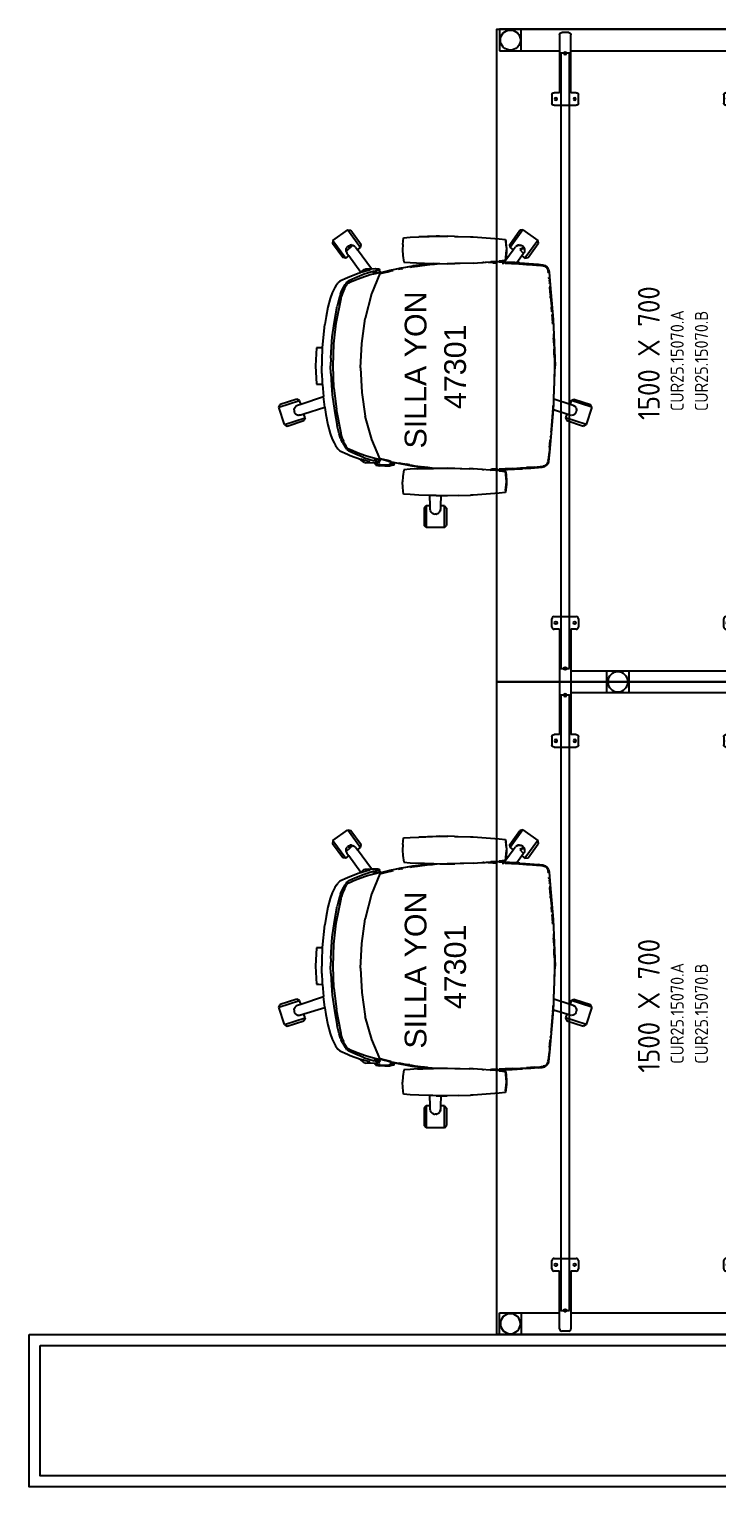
# Model space of a CAD drawing. Header units: millimetres. Extents: x 151130 to 215929, y 2134 to 34533.
# Drawn here: x 168030 to 169613, y 25683 to 29033 of the extents above; entities that cross this region are included whole.
import ezdxf

# ---------------------------------------------------------------- set-up
doc = ezdxf.new("R2010")
doc.units = ezdxf.units.MM
for name, color, linetype in [('2D', 7, 'Continuous'), ('MUEBLES', 8, 'Continuous'), ('OH CUBIERTA', 3, 'Continuous'), ('OH TEXTO', 1, 'Continuous'), ('OH!-Furniture', 7, 'Continuous'), ('OH!_LAM- A', 4, 'Continuous'), ('OH-_LAM-B', 6, 'Continuous')]:
    doc.layers.add(name, color=color, linetype=linetype)
doc.styles.add('Arial', font='arial.ttf')
doc.styles.get("Standard").update_dxf_attribs({"font": 'isocp2.shx'})

# ---------------------------------------------------------------- blocks, each defined once
blk = doc.blocks.new('CUR25.15070')
at = {"layer": 'OH CUBIERTA'}
blk.add_lwpolyline([(0, 0), (0, 700), (1500, 700), (1500, 0)], close=True, dxfattribs=at)
at = {"layer": 'OH TEXTO', "insert": (601.8, 375.8), "char_height": 50, "attachment_point": 1}
blk.add_mtext_dynamic_manual_height_columns('1500 X 700', width=453.826, gutter_width=12.5, heights=[0], dxfattribs=at)
at = {"layer": 'OH!_LAM- A', "insert": (622.3, 300.7), "char_height": 50, "width": 489.761, "attachment_point": 1}
blk.add_mtext('{\\H0.6x;CUR25.15070.A}', dxfattribs=at)
at = {"layer": 'OH-_LAM-B', "insert": (622.3, 245), "char_height": 50, "width": 489.761, "attachment_point": 1}
blk.add_mtext('{\\H0.6x;CUR25.15070.B}', dxfattribs=at)
blk = doc.blocks.new('SP.LI.5LTD.140')
at = {"layer": '2D'}
for p, q in [((5, -697), (5, 697)), ((5, 697), (55, 697)), ((55, 697), (55, 559)), ((55, 647), (5, 647)), ((151, 559), (151, 571.5)), ((156, 576.5), (175, 576.5)), ((180, 571.5), (180, 520.5)), ((13, 538), (13, 554)), ((18, 559), (151, 559)), ((151, 533), (18, 533)), ((55, 533), (55, 164)), ((151, 520.5), (151, 533)), ((175, 515.5), (156, 515.5)), ((151, 164), (151, 176.5)), ((156, 181.5), (175, 181.5)), ((180, 176.5), (180, 125.5)), ((13, 143), (13, 159)), ((18, 164), (151, 164)), ((151, 138), (18, 138)), ((55, 138), (55, -138)), ((151, 125.5), (151, 138)), ((175, 120.5), (156, 120.5)), ((151, -125.5), (151, -138)), ((175, -120.5), (156, -120.5)), ((180, -176.5), (180, -125.5)), ((13, -143), (13, -159)), ((151, -138), (18, -138)), ((18, -164), (151, -164)), ((55, -164), (55, -533)), ((151, -164), (151, -176.5)), ((156, -181.5), (175, -181.5)), ((151, -533), (18, -533)), ((151, -520.5), (151, -533)), ((175, -515.5), (156, -515.5)), ((180, -571.5), (180, -520.5)), ((13, -538), (13, -554)), ((18, -559), (151, -559)), ((55, -559), (55, -697)), ((151, -559), (151, -571.5)), ((156, -576.5), (175, -576.5)), ((55, -647), (5, -647)), ((55, -697), (5, -697))]:
    blk.add_line(p, q, dxfattribs=at)
at = {"layer": '2D', "extrusion": (0, 0, -1)}
for centre, major_axis, start_param, end_param in [((30, 672), (-16.26, 16.26), 0.7853982, 7.0685835), ((156, -125.5), (-3.54, 3.54), 5.4977871, 7.0685835), ((165.5, -129.25), (2.12, 2.12), 2.3561945, 8.6393798), ((175, -125.5), (3.54, 3.54), -0.7853982, 0.7853982), ((18, -143), (-3.54, 3.54), 5.4977871, 7.0685835), ((18, -159), (3.54, 3.54), 2.3561945, 3.9269908), ((60.5, -151), (2.12, 2.12), 2.3561945, 8.6393798), ((156, -176.5), (3.54, 3.54), 2.3561945, 3.9269908), ((165.5, -172.75), (2.12, 2.12), 2.3561945, 8.6393798), ((175, -176.5), (-3.54, 3.54), 2.3561945, 3.9269908), ((18, -538), (-3.54, 3.54), 5.4977871, 7.0685835), ((156, -520.5), (-3.54, 3.54), 5.4977871, 7.0685835), ((165.5, -524.25), (2.12, 2.12), 2.3561945, 8.6393798), ((175, -520.5), (3.54, 3.54), -0.7853982, 0.7853982), ((18, -554), (3.54, 3.54), 2.3561945, 3.9269908), ((60.5, -546), (2.12, 2.12), 2.3561945, 8.6393798), ((165.5, -567.75), (2.12, 2.12), 2.3561945, 8.6393798), ((156, -571.5), (3.54, 3.54), 2.3561945, 3.9269908), ((175, -571.5), (-3.54, 3.54), 2.3561945, 3.9269908), ((30, -672), (16.26, 16.26), -0.7853982, 5.4977871)]:
    blk.add_ellipse(centre, major_axis=major_axis, ratio=1, start_param=start_param, end_param=end_param, dxfattribs=at)
at = {"layer": '2D'}
for centre, major_axis, start_param, end_param in [((156, 571.5), (-3.54, 3.54), -0.7853982, 0.7853982), ((165.5, 567.75), (-2.12, 2.12), -0.7853982, 5.4977871), ((175, 571.5), (3.54, 3.54), 5.4977871, 7.0685835), ((18, 554), (-3.54, 3.54), -0.7853982, 0.7853982), ((18, 538), (3.54, 3.54), 2.3561945, 3.9269908), ((60.5, 546), (-2.12, 2.12), -0.7853982, 5.4977871), ((156, 520.5), (3.54, 3.54), 2.3561945, 3.9269908), ((165.5, 524.25), (-2.12, 2.12), -0.7853982, 5.4977871), ((175, 520.5), (-3.54, 3.54), 2.3561945, 3.9269908), ((156, 176.5), (-3.54, 3.54), -0.7853982, 0.7853982), ((165.5, 172.75), (-2.12, 2.12), -0.7853982, 5.4977871), ((175, 176.5), (3.54, 3.54), 5.4977871, 7.0685835), ((18, 159), (-3.54, 3.54), -0.7853982, 0.7853982), ((18, 143), (3.54, 3.54), 2.3561945, 3.9269908), ((60.5, 151), (-2.12, 2.12), -0.7853982, 5.4977871), ((156, 125.5), (3.54, 3.54), 2.3561945, 3.9269908), ((165.5, 129.25), (-2.12, 2.12), -0.7853982, 5.4977871), ((175, 125.5), (-3.54, 3.54), 2.3561945, 3.9269908)]:
    blk.add_ellipse(centre, major_axis=major_axis, ratio=1, start_param=start_param, end_param=end_param, dxfattribs=at)
blk = doc.blocks.new('SP.LI.5LCD.140R')
at = {"layer": '2D'}
for p, q in [((-150, 571.5), (-150, 520.5)), ((-126, 576.5), (-145, 576.5)), ((-121, 559), (-121, 571.5)), ((121, 559), (121, 571.5)), ((126, 576.5), (145, 576.5)), ((150, 571.5), (150, 520.5)), ((121, 559), (-121, 559)), ((-145, 515.5), (-126, 515.5)), ((121, 533), (-121, 533)), ((-121, 520.5), (-121, 533)), ((-25, 164), (-25, 533)), ((25, 533), (25, 164)), ((121, 520.5), (121, 533)), ((145, 515.5), (126, 515.5)), ((-25, 450), (25, 450)), ((25, 400), (-25, 400)), ((-150, 176.5), (-150, 125.5)), ((-126, 181.5), (-145, 181.5)), ((-121, 164), (-121, 176.5)), ((121, 164), (121, 176.5)), ((126, 181.5), (145, 181.5)), ((150, 176.5), (150, 125.5)), ((121, 164), (-121, 164)), ((121, 138), (-121, 138)), ((-121, 125.5), (-121, 138)), ((-25, -138), (-25, 138)), ((25, 138), (25, -138)), ((121, 125.5), (121, 138)), ((-145, 120.5), (-126, 120.5)), ((145, 120.5), (126, 120.5)), ((-25, 0), (25, 0)), ((-150, -125.5), (-150, -176.5)), ((-126, -120.5), (-145, -120.5)), ((-121, -138), (-121, -125.5)), ((121, -138), (121, -125.5)), ((126, -120.5), (145, -120.5)), ((150, -125.5), (150, -176.5)), ((121, -138), (-121, -138)), ((121, -164), (-121, -164)), ((-121, -176.5), (-121, -164)), ((-25, -533), (-25, -164)), ((25, -164), (25, -533)), ((121, -176.5), (121, -164)), ((-145, -181.5), (-126, -181.5)), ((145, -181.5), (126, -181.5)), ((25, -400), (-25, -400)), ((-25, -450), (25, -450)), ((-150, -520.5), (-150, -571.5)), ((-126, -515.5), (-145, -515.5)), ((-121, -533), (-121, -520.5)), ((121, -533), (-121, -533)), ((121, -533), (121, -520.5)), ((126, -515.5), (145, -515.5)), ((150, -520.5), (150, -571.5)), ((121, -559), (-121, -559)), ((-121, -571.5), (-121, -559)), ((121, -571.5), (121, -559)), ((-145, -576.5), (-126, -576.5)), ((145, -576.5), (126, -576.5))]:
    blk.add_line(p, q, dxfattribs=at)
at = {"layer": '2D', "extrusion": (0, 0, -1)}
for centre, major_axis, start_param, end_param in [((-145, 571.5), (-3.54, 3.54), 5.497787, 7.068583), ((-135.5, 567.7), (-2.12, 2.12), 0.785398, 7.068583), ((-126, 571.5), (3.54, 3.54), -0.785398, 0.785398), ((-30.5, 546), (-2.12, 2.12), 0.785398, 7.068583), ((-145, 520.5), (3.54, 3.54), 2.356194, 3.926991), ((-135.5, 524.2), (-2.12, 2.12), 0.785398, 7.068583), ((-126, 520.5), (-3.54, 3.54), 2.356194, 3.926991), ((0, 425), (-16.3, 16.3), 0.785398, 7.068583), ((-145, 176.5), (-3.54, 3.54), 5.497787, 7.068583), ((-135.5, 172.7), (-2.12, 2.12), 0.785398, 7.068583), ((-126, 176.5), (3.54, 3.54), -0.785398, 0.785398), ((-30.5, 151), (-2.12, 2.12), 0.785398, 7.068583), ((-145, 125.5), (3.54, 3.54), 2.356194, 3.926991), ((-135.5, 129.2), (-2.12, 2.12), 0.785398, 7.068583), ((-126, 125.5), (-3.54, 3.54), 2.356194, 3.926991), ((-145, -125.5), (-3.54, 3.54), 5.497787, 7.068583), ((-135.5, -129.3), (-2.12, 2.12), 0.785398, 7.068583), ((-126, -125.5), (3.54, 3.54), -0.785398, 0.785398), ((-30.5, -151), (-2.12, 2.12), 0.785398, 7.068583), ((-145, -176.5), (3.54, 3.54), 2.356194, 3.926991), ((-135.5, -172.8), (-2.12, 2.12), 0.785398, 7.068583), ((-126, -176.5), (-3.54, 3.54), 2.356194, 3.926991), ((-145, -520.5), (-3.54, 3.54), 5.497787, 7.068583), ((-135.5, -524.3), (-2.12, 2.12), 0.785398, 7.068583), ((-126, -520.5), (3.54, 3.54), -0.785398, 0.785398), ((-135.5, -567.8), (-2.12, 2.12), 0.785398, 7.068583), ((-30.5, -546), (-2.12, 2.12), 0.785398, 7.068583), ((-145, -571.5), (3.54, 3.54), 2.356194, 3.926991), ((-126, -571.5), (-3.54, 3.54), 2.356194, 3.926991)]:
    blk.add_ellipse(centre, major_axis=major_axis, ratio=1, start_param=start_param, end_param=end_param, dxfattribs=at)
at = {"layer": '2D'}
for centre, major_axis, start_param, end_param in [((126, 571.5), (-3.54, 3.54), -0.785398, 0.785398), ((135.5, 567.7), (-2.12, 2.12), -0.785398, 5.497787), ((145, 571.5), (3.54, 3.54), 5.497787, 7.068583), ((30.5, 546), (-2.12, 2.12), -0.785398, 5.497787), ((126, 520.5), (3.54, 3.54), 2.356194, 3.926991), ((135.5, 524.2), (-2.12, 2.12), -0.785398, 5.497787), ((145, 520.5), (-3.54, 3.54), 2.356194, 3.926991), ((126, 176.5), (-3.54, 3.54), -0.785398, 0.785398), ((135.5, 172.7), (-2.12, 2.12), -0.785398, 5.497787), ((145, 176.5), (3.54, 3.54), 5.497787, 7.068583), ((30.5, 151), (-2.12, 2.12), -0.785398, 5.497787), ((126, 125.5), (3.54, 3.54), 2.356194, 3.926991), ((135.5, 129.2), (-2.12, 2.12), -0.785398, 5.497787), ((145, 125.5), (-3.54, 3.54), 2.356194, 3.926991), ((126, -125.5), (-3.54, 3.54), -0.785398, 0.785398), ((135.5, -129.3), (-2.12, 2.12), -0.785398, 5.497787), ((145, -125.5), (3.54, 3.54), 5.497787, 7.068583), ((30.5, -151), (-2.12, 2.12), -0.785398, 5.497787), ((126, -176.5), (3.54, 3.54), 2.356194, 3.926991), ((135.5, -172.8), (-2.12, 2.12), -0.785398, 5.497787), ((145, -176.5), (-3.54, 3.54), 2.356194, 3.926991), ((0, -425), (-16.3, -16.3), 0.785398, 7.068583), ((126, -520.5), (-3.54, 3.54), -0.785398, 0.785398), ((135.5, -524.3), (-2.12, 2.12), -0.785398, 5.497787), ((145, -520.5), (3.54, 3.54), 5.497787, 7.068583), ((30.5, -546), (-2.12, 2.12), -0.785398, 5.497787), ((135.5, -567.8), (-2.12, 2.12), -0.785398, 5.497787), ((126, -571.5), (3.54, 3.54), 2.356194, 3.926991), ((145, -571.5), (-3.54, 3.54), 2.356194, 3.926991)]:
    blk.add_ellipse(centre, major_axis=major_axis, ratio=1, start_param=start_param, end_param=end_param, dxfattribs=at)
blk = doc.blocks.new('SILLA YON')
for p, q in [((25.8, 279.4), (59.8, 304.1)), ((59.8, 304.1), (66.7, 303)), ((59.8, 304.1), (89.1, 263.7)), ((66.7, 303), (90.3, 270.6)), ((432, 270.6), (455.5, 303)), ((462.5, 304.1), (433.1, 263.7)), ((462.5, 304.1), (455.5, 303)), ((462.5, 304.1), (496.5, 279.4)), ((25.8, 279.4), (24.7, 272.4)), ((48.2, 240.1), (24.7, 272.4)), ((25.8, 279.4), (55.2, 239)), ((71.6, 268.6), (56.3, 254.4)), ((61.8, 267.6), (65.1, 268.9)), ((65.1, 268.9), (62.1, 261.9)), ((62.1, 261.9), (71.6, 268.6)), ((65.1, 268.9), (65.9, 269.1)), ((67.2, 269.1), (65.1, 268.9)), ((65.9, 269.1), (67.2, 269.1)), ((68.1, 269.2), (67.2, 269.1)), ((68.1, 269.2), (71.6, 268.6)), ((71.6, 268.6), (74.9, 267)), ((89.1, 263.7), (90.3, 270.6)), ((186.3, 270.3), (185.9, 257.8)), ((186.3, 270.3), (188.2, 286)), ((188.2, 286), (203.2, 286.9)), ((203.2, 286.9), (222.9, 287.6)), ((222.9, 287.6), (270.7, 289.4)), ((263.3, 289.2), (222.9, 287.6)), ((270.7, 289.4), (263.3, 289.2)), ((270.7, 289.4), (290.2, 289.3)), ((305.1, 289), (270.7, 289.4)), ((305.1, 289), (290.2, 289.3)), ((305.1, 289), (313.7, 288.7)), ((313.7, 288.7), (341.8, 288)), ((341.8, 288), (348.1, 287.8)), ((348.1, 287.8), (407.9, 283.4)), ((407.9, 283.4), (422.1, 282.1)), ((422.1, 282.1), (424, 267.2)), ((422.1, 282.1), (422.3, 282)), ((422.3, 282), (422.5, 282)), ((422.5, 282), (423.1, 277.6)), ((424.8, 263.1), (423.1, 277.6)), ((433.1, 263.7), (432, 270.6)), ((448.1, 267.4), (451.3, 268.8)), ((451.3, 268.7), (448.2, 267.4)), ((453, 269.1), (451.3, 268.8)), ((453, 269.1), (451.3, 268.7)), ((453, 269.1), (453.7, 269.1)), ((453.7, 269.1), (454.8, 269.3)), ((453.7, 269.1), (456.2, 269.1)), ((456.2, 269.1), (454.8, 269.3)), ((456.2, 269.1), (458.4, 268.4)), ((458.4, 268.4), (459.3, 268.2)), ((459.6, 268.1), (459.3, 268.2)), ((459.6, 268.1), (462, 266.5)), ((496.5, 279.4), (467.1, 239)), ((474.1, 240.1), (497.6, 272.4)), ((496.5, 279.4), (497.6, 272.4)), ((55.2, 239), (48.2, 240.1)), ((55.2, 239), (62.4, 244.2)), ((56.1, 259.6), (55.9, 257.9)), ((56.2, 254.4), (55.9, 257.9)), ((56, 257.9), (56.1, 259.6)), ((56.3, 254.4), (56, 257.9)), ((56.3, 260.3), (56.1, 259.6)), ((56.2, 254.4), (56.5, 253.9)), ((57.1, 262.5), (56.3, 260.3)), ((56.3, 260.3), (56.5, 261.3)), ((56.3, 254.4), (56.5, 253.9)), ((57.1, 262.5), (56.5, 261.3)), ((56.5, 253.9), (56.9, 252.4)), ((56.9, 252.4), (58, 250.3)), ((57.1, 262.6), (58.5, 264.6)), ((57.1, 262.5), (57.1, 262.6)), ((58, 250.3), (62.4, 244.2)), ((58.5, 264.6), (59, 265.3)), ((59, 265.3), (59.1, 265.5)), ((59.3, 265.6), (59.1, 265.5)), ((61.4, 267.3), (59.3, 265.6)), ((61.6, 267.5), (61.4, 267.3)), ((61.8, 267.6), (61.6, 267.5)), ((89.5, 206), (62.4, 244.2)), ((77.5, 264.4), (74.9, 267)), ((77.5, 264.4), (81.9, 258.4)), ((81.9, 258.4), (89.1, 263.7)), ((114.6, 214.6), (81.9, 258.4)), ((185.9, 257.8), (186.4, 245.2)), ((186.4, 245.2), (188.5, 229.7)), ((422.7, 233.5), (423.9, 248.4)), ((423.2, 235.4), (423, 233.6)), ((423.2, 235.4), (440.3, 258.4)), ((424.8, 253.8), (423.2, 235.4)), ((423.9, 248.4), (424.3, 257.8)), ((424, 267.2), (424.3, 257.8)), ((424.8, 263.1), (424.8, 253.8)), ((433.1, 263.7), (440.3, 258.4)), ((440.3, 258.4), (444.8, 264.4)), ((444.8, 264.4), (445.4, 265.1)), ((446.4, 265.9), (445.4, 265.1)), ((446.4, 265.9), (448.1, 267.4)), ((448.2, 267.4), (446.4, 265.9)), ((459.9, 244.2), (448.6, 228.3)), ((464.7, 263.5), (455.4, 259.2)), ((465.9, 260.7), (455.4, 259.2)), ((455.4, 259.2), (463.8, 249.7)), ((463.8, 249.7), (459.9, 244.2)), ((459.9, 244.2), (467.1, 239)), ((462, 266.5), (462.2, 266.4)), ((462.4, 266.2), (462.2, 266.4)), ((464.7, 263.5), (462.4, 266.2)), ((463.8, 249.7), (464.2, 250.3)), ((465.8, 253.6), (464.2, 250.3)), ((464.7, 263.5), (465.1, 262.7)), ((464.7, 263.5), (465.5, 261.6)), ((465.1, 262.7), (465.5, 261.6)), ((465.5, 261.6), (465.9, 260.7)), ((466.4, 257.2), (465.8, 253.6)), ((465.9, 260.7), (466.4, 257.2)), ((467.1, 239), (474.1, 240.1)), ((83.9, 203.7), (59.2, 194)), ((97.2, 201.9), (75.9, 193.1)), ((89, 205.3), (83.9, 203.7)), ((89, 205.3), (89.5, 206)), ((90.2, 205.7), (89, 205.3)), ((89.5, 206), (89.7, 206.4)), ((89.7, 206.4), (94.6, 210.9)), ((104.7, 209.7), (90.2, 205.7)), ((94.6, 210.9), (96.1, 212.3)), ((96.1, 212.3), (97, 212.9)), ((97, 212.9), (99.8, 213.7)), ((120.6, 209.1), (97.2, 201.9)), ((99.8, 213.7), (101.2, 214.2)), ((101.2, 214.2), (114.6, 214.6)), ((101.2, 214.2), (106.1, 213.6)), ((109.4, 211.1), (104.7, 209.7)), ((105.3, 199.2), (111.4, 201.1)), ((110.5, 212.5), (106.1, 213.6)), ((109.4, 211.1), (111.1, 212)), ((110.5, 212.5), (111.1, 212)), ((111.4, 201.1), (123.2, 204)), ((114.6, 214.6), (122.8, 214.9)), ((133.8, 203.4), (114.7, 156.6)), ((118.7, 204.1), (117.7, 203.8)), ((121.4, 204.8), (118.7, 204.1)), ((120.6, 209.1), (126.3, 210.6)), ((123.8, 205.6), (121.4, 204.8)), ((122.8, 214.9), (125.1, 214.7)), ((123.2, 204), (129.8, 205.4)), ((123.8, 205.6), (124.6, 205.8)), ((124.6, 205.8), (127.9, 207)), ((125.1, 214.7), (125.4, 214.7)), ((125.4, 214.7), (129.2, 214.3)), ((131.7, 212.2), (126.3, 210.6)), ((127.9, 207), (128.2, 207.1)), ((128.2, 207.1), (128.9, 207.3)), ((128.9, 207.3), (129, 207.4)), ((129, 207.4), (129.1, 207.4)), ((129.2, 214.3), (130.3, 214.2)), ((129.8, 205.4), (132.6, 206.1)), ((131, 209.8), (129.9, 208.1)), ((130.3, 214.2), (132, 213.9)), ((133.2, 213.2), (131, 209.8)), ((133.8, 209.3), (131, 209.8)), ((131.7, 212.2), (131.9, 212.3)), ((132.1, 212.4), (131.9, 212.3)), ((132, 213.9), (132.9, 213.4)), ((132.3, 212.4), (132.1, 212.4)), ((132.4, 212.5), (132.3, 212.4)), ((133.2, 213.2), (132.4, 212.5)), ((132.6, 206.1), (133.7, 206.6)), ((132.9, 213.4), (133.1, 213.3)), ((133.1, 213.3), (133.2, 213.2)), ((133.7, 206.6), (135.5, 207.8)), ((133.8, 209.3), (135.1, 208.4)), ((133.8, 203.4), (151.7, 207.8)), ((134.4, 205), (133.8, 203.4)), ((134.4, 205), (147.3, 208.4)), ((134.7, 205.7), (134.4, 205)), ((135.5, 207.8), (134.7, 205.7)), ((134.7, 205.7), (138.9, 206.8)), ((135.5, 207.8), (135.1, 208.4)), ((138.9, 206.8), (150.8, 209.8)), ((147.3, 208.4), (155.7, 210.4)), ((150.8, 209.8), (154.6, 210.7)), ((151.7, 207.8), (159.2, 209.6)), ((154.6, 210.7), (182.5, 216.8)), ((208.4, 220.8), (155.7, 210.4)), ((159.2, 209.6), (163.8, 210.6)), ((183.4, 214.7), (175.9, 213.2)), ((182.5, 216.8), (208.4, 220.8)), ((183.4, 214.7), (185.5, 215.2)), ((188.5, 229.7), (203.3, 228.7)), ((203.3, 228.7), (232.5, 227.6)), ((204.3, 218.5), (207.3, 219)), ((207.3, 219), (219.9, 220.9)), ((208.4, 220.8), (208.5, 220.9)), ((208.5, 220.9), (232.4, 224.6)), ((209.6, 221), (208.5, 220.9)), ((256.9, 226.8), (209.6, 221)), ((219.9, 220.9), (220.1, 220.9)), ((220.1, 220.9), (242.4, 223.8)), ((232.4, 224.6), (232.5, 227.6)), ((232.4, 224.6), (236, 225.2)), ((232.5, 227.6), (236.5, 227.5)), ((236, 225.2), (236.4, 225.3)), ((236.5, 227.5), (236.4, 225.3)), ((236.4, 225.3), (253, 226.9)), ((236.5, 227.5), (253, 226.9)), ((242.4, 223.8), (254.2, 224.9)), ((253, 226.9), (256.9, 226.8)), ((254.2, 224.9), (257.9, 225.3)), ((256.9, 226.8), (271.2, 226.3)), ((257.9, 225.3), (259, 225.4)), ((259, 225.4), (265.2, 226)), ((271.2, 226.3), (288.1, 226.2)), ((347.9, 227.8), (288.1, 226.2)), ((288.1, 226.2), (306.2, 226.4)), ((347.9, 227.8), (306.2, 226.4)), ((347.9, 227.8), (407.7, 232.1)), ((347.9, 227.8), (368.1, 229)), ((368.1, 229), (376, 229.5)), ((368.1, 229), (369.5, 229)), ((369.5, 229), (369.8, 229)), ((369.8, 229), (370.9, 229)), ((372.6, 229), (370.9, 229)), ((376, 229.5), (388.5, 230.5)), ((386.7, 228.7), (382.8, 228.7)), ((393.2, 228.5), (386.7, 228.7)), ((388.5, 230.5), (390.5, 230.7)), ((389.9, 230.5), (388.5, 230.5)), ((414.4, 229.8), (389.9, 230.5)), ((407.8, 230.4), (389.9, 230.5)), ((390.5, 230.7), (407.7, 232.1)), ((407.8, 230.4), (390.5, 230.7)), ((393.2, 228.5), (400.4, 228.2)), ((403.2, 228.1), (400.4, 228.2)), ((403.2, 228.1), (404.1, 228.1)), ((408.1, 232.2), (407.7, 232.1)), ((407.8, 230.4), (419, 229.8)), ((421.7, 233.4), (408.1, 232.2)), ((414.4, 229.8), (435.7, 228.7)), ((414.6, 227.7), (418.1, 227.6)), ((418.1, 227.6), (418.8, 227.5)), ((419, 229.8), (421.7, 233.4)), ((443.7, 228.6), (419, 229.8)), ((421.8, 227.4), (420, 227.5)), ((421.7, 233.4), (422.7, 233.5)), ((421.9, 227.4), (421.8, 227.4)), ((421.9, 227.4), (436.2, 226.7)), ((422.7, 233.5), (423, 233.6)), ((435.7, 228.7), (468.5, 226.7)), ((436.2, 226.7), (453.3, 225.8)), ((448.6, 228.3), (443.7, 228.6)), ((455.2, 227.9), (448.6, 228.3)), ((453.3, 225.8), (453.3, 225.8)), ((453.3, 225.8), (470.8, 224.6)), ((455.2, 227.9), (497.1, 224.8)), ((468.5, 226.7), (498.2, 224.5)), ((470.8, 224.6), (484.6, 223.7)), ((484.6, 223.7), (502.2, 222.3)), ((497.1, 224.8), (508.2, 223.9)), ((507.3, 222.6), (498.2, 224.5)), ((505.2, 222.1), (502.2, 222.3)), ((505.2, 222.1), (509.2, 221.5)), ((509.2, 221.5), (507.3, 222.6)), ((508.2, 223.9), (513.8, 221.8)), ((509.3, 221.5), (509.2, 221.5)), ((509.3, 221.5), (512.9, 220.2)), ((515.5, 218.6), (512.9, 220.2)), ((513.8, 221.8), (517.7, 218.8)), ((515.5, 218.6), (517.3, 216.8)), ((517.3, 216.8), (518.8, 214.4)), ((521.1, 213.9), (517.7, 218.8)), ((518.8, 214.4), (520, 211.2)), ((520, 211.2), (520.5, 208.5)), ((521.1, 204.4), (520.5, 208.5)), ((521.1, 213.9), (522.7, 207.1)), ((522.7, 207.1), (524.6, 187)), ((30.3, 171.5), (23.8, 159.5)), ((33.4, 176.6), (30.3, 171.5)), ((33.4, 176.6), (36.9, 182)), ((41.8, 186.4), (36.9, 182)), ((59.2, 194), (41.8, 186.4)), ((52, 168.9), (47.8, 158.7)), ((48.1, 167.4), (54.2, 178.2)), ((52, 168.9), (55.8, 175.9)), ((54.2, 178.2), (57, 182.4)), ((55.8, 175.9), (57.9, 178.6)), ((57, 182.4), (58, 183.6)), ((59, 179.9), (57.9, 178.6)), ((58, 183.6), (62, 187)), ((59, 179.9), (62.1, 182.4)), ((75.9, 193.1), (62, 187)), ((62.1, 182.4), (66.3, 184.3)), ((66.3, 184.3), (72.1, 186.7)), ((72.1, 186.7), (83.8, 191.7)), ((83.8, 191.7), (98.3, 197)), ((98.3, 197), (105.3, 199.2)), ((522.4, 190.9), (522.1, 194.5)), ((522.6, 189), (523.3, 181.4)), ((523.4, 180.6), (523.3, 181.4)), ((523.9, 174.4), (524.1, 172)), ((524.4, 168.9), (524.1, 172)), ((524.8, 164.8), (524.4, 168.9)), ((524.6, 187), (532.1, 98.1)), ((19.1, 146.3), (14.4, 126.3)), ((23.8, 159.5), (19.1, 146.3)), ((33.5, 89.8), (44.4, 145.9)), ((40, 146.9), (35.7, 128.8)), ((43.3, 156.5), (40, 146.9)), ((43.3, 156.5), (45, 161)), ((44.4, 145.9), (45.7, 151.3)), ((45, 161), (48.1, 167.4)), ((47.8, 158.7), (45.7, 151.3)), ((114.7, 156.6), (99.9, 99.9)), ((524.9, 163.6), (524.8, 164.8)), ((524.9, 163.6), (524.9, 163.4)), ((524.9, 163.4), (524.9, 163.3)), ((525.1, 160.4), (524.9, 163.3)), ((525.4, 158.2), (525.1, 160.4)), ((525.4, 158.2), (525.4, 157.9)), ((525.6, 154.7), (525.4, 157.9)), ((525.6, 154.7), (525.9, 152.5)), ((525.9, 152.5), (525.9, 152.4)), ((526.1, 149), (525.9, 152.4)), ((526.3, 147.2), (526.1, 149)), ((526.3, 147.1), (526.3, 147.2)), ((526.3, 147.1), (526.6, 143.3)), ((526.6, 143.3), (526.8, 141.7)), ((526.8, 141.7), (527.1, 137.7)), ((527.1, 137.7), (528.1, 126.4)), ((10.2, 105.2), (7.1, 86.2)), ((14.4, 126.3), (10.2, 105.2)), ((29, 93.6), (35.7, 128.8)), ((529, 116.6), (528.1, 126.4)), ((529, 116.6), (529, 116.4)), ((529.1, 115.2), (529, 116.4)), ((529.8, 106), (529.6, 109.6)), ((529.8, 106), (530, 104.1)), ((530.2, 100.8), (530, 104.1)), ((530.2, 100.8), (530.2, 100.7)), ((530.3, 98.5), (530.2, 100.7)), ((530.2, 100.7), (530.2, 100.7)), ((1.4, 33.8), (7.1, 86.2)), ((24.2, 57.8), (29, 93.6)), ((27.9, 41.8), (33.5, 89.8)), ((91.9, 43.1), (99.9, 99.9)), ((530.6, 95.5), (530.3, 98.5)), ((530.6, 95.5), (530.7, 92.9)), ((530.9, 90.3), (530.7, 92.9)), ((530.9, 90.3), (530.9, 90.2)), ((531.1, 87.3), (530.9, 90.2)), ((530.9, 90.2), (530.9, 90.2)), ((532.1, 98.1), (536.2, -8.8)), ((-10.8, 33.1), (1.4, 33.8)), ((1.4, 33.8), (1.3, 33.3)), ((20.7, 8.8), (22.2, 35.3)), ((22.2, 35.3), (24.2, 57.8)), ((26.1, -8.8), (27.9, 41.8)), ((89.4, -13.5), (91.9, 43.1)), ((532.5, 65), (532.8, 59.7)), ((532.8, 59.7), (533, 54.9)), ((533, 54.3), (533, 54.9)), ((533.3, 49.9), (533, 54.3)), ((533.3, 49.9), (533.3, 49.7)), ((533.3, 49.6), (533.3, 49.7)), ((533.3, 48.9), (533.3, 49.6)), ((533.5, 44.7), (533.3, 48.9)), ((533.5, 44.7), (534, 29.8)), ((-12.2, 33), (-14, -8.8)), ((-11.5, 33.1), (-12.2, 33)), ((-10.8, 33.1), (-11.5, 33.1)), ((-7.5, 33.2), (-10.8, 33.1)), ((0.7, 33.3), (-7.5, 33.2)), ((0.1, 8.8), (-0.1, -8.8)), ((0.9, 28.6), (0.1, 8.8)), ((1.2, 33.3), (0.7, 33.3)), ((1.2, 33.3), (0.9, 28.6)), ((1.3, 33.3), (1.2, 33.3)), ((20.7, 8.8), (20.4, -8.8)), ((534.4, 16.4), (534, 29.8)), ((534.4, 16.4), (534.6, 2.9)), ((534.6, 2.9), (534.6, -0.1)), ((-14, -8.8), (-12.4, -50.6)), ((0.1, -26.3), (-0.1, -8.8)), ((0.1, -26.3), (0.9, -46.1)), ((20.7, -26.3), (20.4, -8.8)), ((20.7, -26.3), (22.2, -52.9)), ((27.8, -59.2), (26.1, -8.8)), ((89.4, -13.5), (89.4, -13.5)), ((89.4, -13.5), (92, -69.5)), ((533.8, -84.2), (536.1, -22.7)), ((534.6, -20.7), (534.4, -34.1)), ((534.6, -0.1), (534.6, -3.1)), ((534.6, -3.1), (534.6, -6.2)), ((534.6, -6.2), (534.6, -8.9)), ((534.6, -8.9), (534.6, -11.6)), ((534.6, -11.6), (534.6, -14.7)), ((534.6, -14.7), (534.6, -17.7)), ((534.6, -17.7), (534.6, -20.7)), ((536.1, -22.7), (536.2, -8.8)), ((-12.4, -50.6), (-11.5, -50.7)), ((-11.5, -50.7), (-6.4, -50.8)), ((-11.5, -50.7), (1.4, -51.3)), ((-6.4, -50.8), (0.7, -50.9)), ((0.7, -50.9), (1.2, -50.9)), ((0.9, -46.1), (1.2, -50.9)), ((1.2, -50.9), (1.3, -50.9)), ((1.3, -50.9), (1.4, -51.3)), ((1.4, -51.3), (4.4, -78.8)), ((22.2, -52.9), (24.2, -75.4)), ((27.8, -59.2), (33.6, -108.5)), ((533.5, -62.5), (532.4, -83.3)), ((534, -47.6), (533.5, -62.5)), ((534.4, -34.1), (534, -47.6)), ((-98.7, -103.6), (-51.1, -88.2)), ((-98.7, -103.6), (-95.5, -97.3)), ((-57.4, -84.9), (-95.5, -97.3)), ((-58.7, -100.7), (-55.5, -99)), ((-51.1, -88.2), (-57.4, -84.9)), ((-55.5, -99), (-48.4, -96.6)), ((-48.4, -96.6), (-51.1, -88.2)), ((-48.4, -96.6), (4.4, -78.8)), ((7.1, -103.7), (4.4, -78.8)), ((24.2, -75.4), (29, -111.1)), ((92, -69.5), (100.2, -124.5)), ((531.5, -99.5), (531.1, -107.2)), ((532.6, -106.8), (533.3, -98)), ((533.3, -98), (533.8, -84.2)), ((533.8, -84.2), (570.6, -96.6)), ((573.4, -88.2), (570.6, -96.6)), ((570.6, -96.6), (577.7, -99)), ((573.4, -88.2), (579.7, -84.9)), ((620.9, -103.6), (573.4, -88.2)), ((577.7, -99), (578.6, -99.4)), ((578.6, -99.4), (579.6, -100.1)), ((581.6, -101.3), (579.6, -100.1)), ((579.6, -100.1), (581.5, -101.3)), ((579.7, -84.9), (617.7, -97.3)), ((620.9, -103.6), (617.7, -97.3)), ((-85.7, -143.5), (-98.7, -103.6)), ((-85.7, -143.5), (-38.1, -128.1)), ((-63.6, -109.4), (-63.1, -107.4)), ((-63.6, -109.4), (-63.5, -108.6)), ((-63.6, -109.4), (-63.4, -112.9)), ((-63.5, -108.6), (-63.1, -107.4)), ((-63.4, -112.9), (-63.3, -113.2)), ((-63.2, -113.4), (-63.3, -113.2)), ((-63.2, -113.4), (-62.2, -116)), ((-63.1, -107.4), (-62.9, -106.4)), ((-62.9, -106.4), (-62.6, -105.7)), ((-62.6, -105.7), (-61.2, -103.3)), ((-62.1, -116.2), (-62.2, -116)), ((-62, -116.3), (-62.1, -116.2)), ((-61.5, -117.1), (-62, -116.3)), ((-60.1, -118.9), (-61.5, -117.1)), ((-61.2, -103.3), (-58.7, -100.7)), ((-60.1, -118.9), (-59, -119.9)), ((-58, -120.4), (-60.1, -118.9)), ((-58, -120.4), (-59, -119.9)), ((-57.4, -120.9), (-58, -120.4)), ((-57.4, -120.9), (-55.9, -121.6)), ((-57.4, -120.9), (-55.9, -121.5)), ((-55.9, -121.5), (-52.5, -122.2)), ((-52.5, -122.3), (-55.9, -121.6)), ((-50.2, -122.1), (-52.5, -122.3)), ((-50.2, -122.1), (-52.5, -122.2)), ((-48.9, -122), (-50.2, -122.1)), ((-48, -121.9), (-48.9, -122)), ((-40.9, -119.6), (-48, -121.9)), ((-38.1, -128.1), (-41.4, -134.4)), ((7.2, -104.6), (-40.9, -119.6)), ((-38.1, -128.1), (-40.9, -119.6)), ((7.1, -103.7), (7.2, -104.6)), ((7.2, -104.6), (9.8, -120.3)), ((9.8, -120.3), (14.4, -143.9)), ((29, -111.1), (35.7, -146.4)), ((44.4, -163.5), (33.6, -108.5)), ((115, -177.8), (100.2, -124.5)), ((524.3, -206.7), (532.4, -110)), ((530.3, -116), (527.1, -155.6)), ((531.1, -107.2), (530.5, -114.3)), ((532.4, -110), (532.6, -106.8)), ((563.1, -119.6), (532.4, -110)), ((563.1, -119.6), (560.4, -128.1)), ((560.4, -128.1), (563.6, -134.4)), ((607.9, -143.5), (560.4, -128.1)), ((570.3, -121.9), (563.1, -119.6)), ((573.9, -122.4), (570.3, -121.9)), ((577.5, -121.8), (573.9, -122.4)), ((580.7, -120.3), (577.5, -121.8)), ((581.4, -119.6), (580.7, -120.3)), ((583, -118.2), (581.4, -119.6)), ((582.4, -118.9), (581.4, -119.6)), ((581.5, -101.3), (582.6, -102.2)), ((581.6, -101.3), (582.6, -102.2)), ((583, -118.2), (582.4, -118.9)), ((582.6, -102.2), (583.3, -103.2)), ((583, -118.2), (584.8, -115.3)), ((583.9, -103.9), (583.3, -103.2)), ((583.3, -103.2), (583.8, -103.9)), ((584.7, -105.3), (583.8, -103.9)), ((584.7, -105.3), (583.9, -103.9)), ((584.7, -105.3), (585, -106.1)), ((584.8, -115.3), (585, -115)), ((585, -106.1), (585.4, -107)), ((585, -106.1), (585.7, -108.5)), ((585, -114.7), (585.7, -112.1)), ((585, -114.7), (585, -115)), ((585.7, -108.5), (585.4, -107)), ((585.7, -108.5), (585.8, -110.8)), ((585.8, -111.9), (585.7, -112.1)), ((585.8, -110.8), (585.8, -111.7)), ((585.8, -111.9), (585.8, -111.7)), ((620.9, -103.6), (607.9, -143.5)), ((-85.7, -143.5), (-79.4, -146.8)), ((-79.4, -146.8), (-41.4, -134.4)), ((14.4, -143.9), (19.1, -163.8)), ((19.1, -163.8), (23.8, -177)), ((40, -164.5), (35.7, -146.4)), ((43.4, -174.6), (40, -164.5)), ((45.7, -168.9), (44.4, -163.5)), ((526.2, -167.1), (525.8, -171.6)), ((527.1, -155.7), (526.7, -161.3)), ((563.6, -134.4), (601.6, -146.8)), ((607.9, -143.5), (601.6, -146.8)), ((23.8, -177), (28.5, -185.7)), ((28.5, -185.7), (31.9, -191.9)), ((31.9, -191.9), (36.9, -199.6)), ((36.9, -199.6), (41.8, -203.9)), ((43.4, -174.6), (45, -178.6)), ((48.1, -184.9), (45, -178.6)), ((48.6, -178.1), (45.7, -168.9)), ((48.1, -184.9), (54.2, -195.7)), ((48.6, -178.1), (49.7, -181.4)), ((51.9, -186.5), (49.7, -181.4)), ((55.8, -193.5), (51.9, -186.5)), ((57, -200), (54.2, -195.7)), ((57.1, -195.4), (55.8, -193.5)), ((58, -201), (57, -200)), ((59.5, -198.1), (57.1, -195.4)), ((58, -201), (62, -204.6)), ((62.1, -199.9), (59.5, -198.1)), ((66.5, -201.9), (62.1, -199.9)), ((133.5, -221.2), (115, -177.8)), ((523.4, -197.6), (523.1, -201.4)), ((523.6, -195.8), (523.5, -196.9)), ((523.6, -195.6), (524.1, -190.1)), ((523.6, -195.6), (523.6, -195.8)), ((524.1, -190.1), (525.2, -178.5)), ((524.1, -190.1), (524.1, -190.1)), ((525.7, -172.8), (525.8, -172)), ((525.8, -171.9), (525.8, -171.6)), ((525.8, -171.9), (525.8, -172)), ((41.8, -203.9), (59.2, -211.5)), ((59.2, -211.5), (65.5, -214.3)), ((75.9, -210.7), (62, -204.6)), ((65.5, -214.3), (88.9, -222.8)), ((83.8, -209.3), (66.5, -201.9)), ((95.8, -218.9), (75.9, -210.7)), ((98.2, -214.6), (83.8, -209.3)), ((89.9, -224.2), (88.9, -222.8)), ((88.9, -222.8), (90.2, -223.2)), ((94.6, -228.5), (89.9, -224.2)), ((104.7, -227.3), (90.2, -223.2)), ((98.4, -230.9), (94.6, -228.5)), ((95.8, -218.9), (120.6, -226.6)), ((108, -217.7), (98.2, -214.6)), ((98.4, -230.9), (101.2, -231.7)), ((101.2, -231.7), (108.2, -230.8)), ((122.8, -232.5), (101.2, -231.7)), ((110.6, -229.1), (104.7, -227.3)), ((116.8, -220.1), (108, -217.7)), ((110.5, -230.1), (108.2, -230.8)), ((110.5, -230.1), (110.6, -229.1)), ((124.9, -222), (116.8, -220.1)), ((121.4, -222.4), (120, -222)), ((126.3, -228.1), (120.6, -226.6)), ((121.4, -222.4), (124.6, -223.4)), ((123.1, -232.5), (122.8, -232.5)), ((124.8, -232.3), (123.1, -232.5)), ((123.6, -234.7), (123.1, -232.5)), ((128.9, -224.9), (124.6, -223.4)), ((124.8, -232.3), (125.4, -232.2)), ((133.2, -223.8), (124.9, -222)), ((129.2, -231.9), (125.4, -232.2)), ((126.3, -228.1), (131.7, -229.7)), ((132, -231.5), (129.2, -231.9)), ((130.9, -227.4), (129.5, -225.3)), ((130.9, -227.4), (134.3, -226.7)), ((133.2, -230.8), (130.9, -227.4)), ((132.4, -230.1), (131.7, -229.7)), ((132, -231.5), (133.2, -230.8)), ((133.2, -230.8), (132.4, -230.1)), ((133.2, -223.8), (135.4, -225.6)), ((134.1, -222.4), (133.5, -221.2)), ((133.5, -221.2), (151.7, -225.6)), ((148.3, -226.2), (134.1, -222.4)), ((134.4, -223.1), (134.1, -222.4)), ((134.3, -226.7), (135.4, -225.6)), ((140.9, -224.9), (134.4, -223.1)), ((135.4, -225.6), (134.4, -223.1)), ((154.6, -228.3), (140.9, -224.9)), ((148.3, -226.2), (151.7, -227)), ((151.7, -225.6), (159, -227.3)), ((154.9, -227.8), (151.7, -227)), ((154.6, -228.3), (163.4, -230.1)), ((154.9, -227.8), (155.7, -228)), ((155.5, -235.6), (163.4, -230.1)), ((155.7, -228), (208.4, -238.4)), ((159, -227.3), (159.2, -227.4)), ((163.4, -230.1), (167.1, -230.8)), ((165.9, -236.7), (167.1, -233.5)), ((166.1, -234.7), (167.1, -230.8)), ((167.1, -230.8), (167.8, -230.9)), ((167.1, -233.5), (167.8, -230.9)), ((167.8, -230.9), (207.3, -238.7)), ((177.2, -231.2), (180.9, -232)), ((180.9, -232), (195.4, -234.7)), ((520.8, -232), (517.3, -236.8)), ((518.8, -232.2), (517.3, -234.6)), ((518.8, -232.2), (520, -228.9)), ((520.5, -226.3), (520, -228.9)), ((520.5, -226.3), (521.1, -222.1)), ((520.8, -232), (521.9, -229.3)), ((521.5, -218.5), (521.1, -222.1)), ((522, -212.4), (521.5, -218.5)), ((521.9, -229.3), (523, -220.8)), ((522.5, -208.1), (522, -212.4)), ((523.1, -201.4), (522.5, -208.1)), ((523, -220.8), (524.3, -206.7)), ((123.6, -234.7), (134.1, -235.7)), ((123.6, -234.7), (124.2, -236.7)), ((124.2, -236.7), (133.1, -238)), ((145.1, -238.5), (133.1, -238)), ((134.1, -235.7), (144.8, -236.4)), ((144.8, -236.4), (155.5, -235.6)), ((145.1, -238.5), (157.1, -238.2)), ((166.1, -234.7), (155.5, -235.6)), ((165.9, -236.7), (157.1, -238.1)), ((157.1, -238.2), (157.1, -238.1)), ((165.9, -236.7), (166.1, -234.7)), ((186.4, -262.7), (185.9, -275.4)), ((188.5, -247.2), (186.4, -262.7)), ((203.3, -246.2), (188.5, -247.2)), ((195.8, -234.8), (195.4, -234.7)), ((202.8, -236), (195.8, -234.8)), ((202.8, -236), (207.3, -236.8)), ((220.1, -245.3), (203.3, -246.2)), ((207.3, -236.8), (209.9, -237.2)), ((207.3, -238.7), (232.4, -241.8)), ((256.7, -244.3), (208.4, -238.4)), ((288.1, -243.8), (220.1, -245.3)), ((220.1, -245.3), (232.5, -244.8)), ((230.2, -240.1), (236.5, -240.8)), ((232.5, -244.8), (232.4, -241.8)), ((232.4, -241.8), (236.4, -242.3)), ((232.5, -244.8), (236.5, -244.6)), ((236.4, -242.3), (236.5, -244.6)), ((236.4, -242.3), (253.1, -244.4)), ((236.5, -240.8), (242.1, -241.4)), ((236.5, -244.6), (236.8, -244.6)), ((236.8, -244.6), (253.1, -244.4)), ((242.1, -241.4), (244.1, -241.6)), ((244.1, -241.6), (253.6, -242.7)), ((253.1, -244.4), (256.7, -244.3)), ((253.6, -242.7), (263.3, -243.5)), ((256.7, -244.3), (288.1, -243.8)), ((288.1, -243.8), (306.2, -244)), ((288.1, -243.8), (347.9, -245.3)), ((306.2, -244), (338.5, -244.9)), ((347.9, -245.3), (338.5, -244.9)), ((368, -246.8), (347.9, -245.3)), ((369.5, -246.8), (368, -246.8)), ((386.8, -248.2), (368, -246.8)), ((369.5, -246.8), (369.8, -246.8)), ((369.8, -246.8), (370.5, -246.8)), ((370.5, -246.8), (372.6, -246.7)), ((386.8, -246.4), (387.6, -246.4)), ((386.8, -248.2), (414.4, -247.4)), ((389.9, -248.4), (386.8, -248.2)), ((387.6, -246.4), (389.2, -246.4)), ((414.3, -247.7), (389.9, -248.4)), ((407.7, -249.7), (389.9, -248.4)), ((403.8, -245.9), (390.3, -246.3)), ((403.8, -245.9), (403.9, -245.9)), ((403.9, -245.9), (403.9, -245.9)), ((403.9, -245.9), (405.3, -245.9)), ((407.9, -249.7), (407.7, -249.7)), ((421.9, -245.2), (407.8, -245.8)), ((407.9, -249.7), (408.1, -249.7)), ((408.1, -249.7), (422.7, -251.1)), ((425.6, -247.1), (414.3, -247.7)), ((414.4, -247.4), (426.7, -246.8)), ((439.4, -244.3), (421.9, -245.2)), ((423.9, -266), (422.7, -251.1)), ((423, -251.1), (422.7, -251.1)), ((423, -251.1), (424.8, -271.4)), ((424.3, -275.4), (423.9, -266)), ((425.6, -247.1), (461.5, -245.1)), ((468.5, -244.3), (426.7, -246.8)), ((439.4, -244.3), (457, -243.3)), ((457, -243.3), (470.8, -242.4)), ((497.1, -242.4), (461.5, -245.1)), ((468.5, -244.3), (480.3, -243.4)), ((488.5, -241.2), (470.8, -242.4)), ((480.3, -243.4), (498.2, -242)), ((488.5, -241.2), (502.2, -240.1)), ((497.1, -242.4), (506.7, -241.6)), ((498.2, -242), (507.3, -240.2)), ((502.2, -240.1), (505.2, -239.8)), ((502.2, -240.1), (502.2, -240.1)), ((505.2, -239.8), (508.7, -239.3)), ((506.7, -241.6), (512.4, -240.1)), ((507.3, -240.2), (508.7, -239.3)), ((509.2, -239.2), (508.7, -239.3)), ((512.9, -238), (509.2, -239.2)), ((512.4, -240.1), (517.3, -236.8)), ((512.9, -238), (515.5, -236.4)), ((515.5, -236.4), (517.3, -234.6)), ((186.3, -287.8), (185.9, -275.4)), ((188.2, -303.5), (186.3, -287.8)), ((407.9, -301), (348.1, -305.4)), ((422.1, -299.6), (407.9, -301)), ((422.6, -295.4), (422.1, -299.6)), ((422.3, -299.6), (422.1, -299.6)), ((422.3, -299.6), (422.5, -299.5)), ((424.8, -280.6), (422.5, -299.5)), ((422.6, -295.4), (424.3, -275.4)), ((424.8, -271.4), (424.9, -276.5)), ((424.9, -276.5), (424.8, -280.6)), ((203.2, -304.5), (188.2, -303.5)), ((222.9, -305.5), (203.2, -304.5)), ((288.2, -307), (222.9, -305.5)), ((248.8, -306.3), (222.9, -305.5)), ((240.1, -330.3), (235.1, -335.3)), ((249, -330.3), (240.1, -330.3)), ((240.1, -330.3), (240.1, -380.3)), ((263.3, -306.7), (248.8, -306.3)), ((249, -330.3), (248.8, -306.3)), ((249.1, -337.8), (249, -330.3)), ((263.3, -306.7), (273.5, -306.8)), ((273.2, -330.3), (273.1, -337.8)), ((273.5, -306.8), (273.2, -330.3)), ((282.1, -330.3), (273.2, -330.3)), ((273.5, -306.8), (288.2, -307)), ((282.1, -330.3), (287.1, -335.3)), ((282.1, -380.3), (282.1, -330.3)), ((313.7, -306.3), (288.2, -307)), ((313.7, -306.3), (341.8, -305.6)), ((348.1, -305.4), (341.8, -305.6)), ((235.1, -335.3), (235.1, -375.3)), ((249.7, -341.4), (249.1, -337.8)), ((251.4, -344.6), (249.7, -341.4)), ((253.8, -347.1), (251.4, -344.6)), ((254.7, -347.6), (253.8, -347.1)), ((255.7, -348.3), (254.7, -347.6)), ((256.5, -348.7), (254.7, -347.6)), ((256.5, -348.7), (255.7, -348.3)), ((256.5, -348.7), (259.9, -349.6)), ((259.9, -349.6), (260.2, -349.6)), ((260.4, -349.5), (260.2, -349.6)), ((263.3, -349.4), (260.4, -349.5)), ((263.3, -349.4), (263.6, -349.4)), ((263.6, -349.4), (264.4, -349)), ((266.6, -348.3), (264.4, -349)), ((268.7, -346.8), (266.6, -348.3)), ((266.6, -348.3), (267.9, -347.5)), ((268.7, -346.8), (267.9, -347.5)), ((269.3, -346.4), (268.7, -346.8)), ((269.3, -346.4), (270.4, -345.1)), ((269.3, -346.4), (270.5, -345.2)), ((270.4, -345.1), (272.1, -342.1)), ((270.5, -345.2), (272.2, -342.1)), ((272.1, -342.1), (272.7, -339.9)), ((272.7, -339.9), (272.2, -342.1)), ((272.7, -339.9), (273, -338.7)), ((273.1, -337.8), (273, -338.7)), ((287.1, -335.3), (287.1, -375.3)), ((240.1, -380.3), (235.1, -375.3)), ((282.1, -380.3), (240.1, -380.3)), ((282.1, -380.3), (287.1, -375.3))]:
    blk.add_line(p, q)
at = {"color": 1, "style": 'Arial'}
for s, p in [('SILLA YON', (240.7, -198.6)), ('47301', (331.5, -107.8))]:
    blk.add_text(s, height=50, rotation=90, dxfattribs=at).set_placement(p)
blk = doc.blocks.new('B4')
at = {"layer": 'MUEBLES'}
for points in [[(-2944.5, -167), (-1530.5, -167), (-1530.5, -147), (-2944.5, -147)], [(-1469.5, -167), (-55.5, -167), (-55.5, -147), (-1469.5, -147)]]:
    blk.add_lwpolyline(points, close=True, dxfattribs=at)
for name, p in [('SP.LI.5LTD.140', (-3005, -703)), ('SP.LI.5LCD.140R', (-1500, -703))]:
    blk.add_blockref(name, p)
at = {"xscale": -1}
blk.add_blockref('SP.LI.5LTD.140', (5, -703), dxfattribs=at)
at = {"layer": 'OH CUBIERTA'}
for p in [(-3000, -700), (-1500, -700)]:
    blk.add_blockref('CUR25.15070', p, dxfattribs=at)
at = {"layer": 'OH!-Furniture', "rotation": 270}
for p in [(-2144.3, 402.6, -3132), (-765.2, 402.6, -3132)]:
    blk.add_blockref('SILLA YON', p, dxfattribs=at)

msp = doc.modelspace()

# ---------------------------------------------------------------- linework, layer by layer
at = {"layer": 'MUEBLES'}
for points in [[(168029.9, 26033.2), (171229.9, 26033.2), (171229.9, 25683.2), (168029.9, 25683.2)], [(168054.9, 26008.2), (171204.9, 26008.2), (171204.9, 25708.2), (168054.9, 25708.2)]]:
    msp.add_lwpolyline(points, close=True, dxfattribs=at)

# ---------------------------------------------------------------- block references
at = {"color": 5, "rotation": 90}
msp.add_blockref('B4', (169104.9, 29033.2), dxfattribs=at)

doc.saveas('drawing.dxf')
